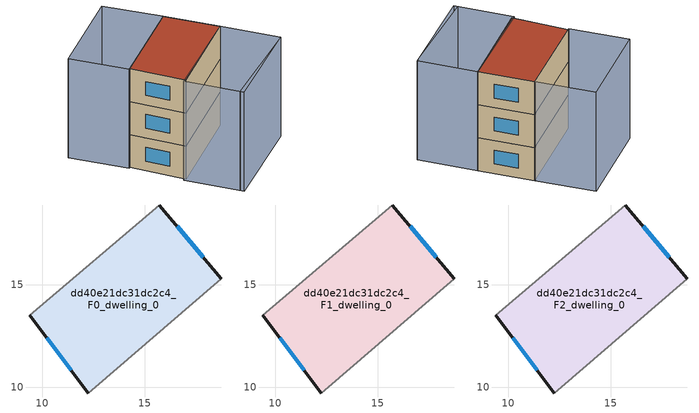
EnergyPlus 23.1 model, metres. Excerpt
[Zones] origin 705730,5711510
dd40e21dc31dc2c4_F0_dwelling_0
 floor ground (EU_floor_Construction): 15.7,18.88 18.73,15.28 12.25,9.72 9.4,13.51 z0
 wall outside (EU_wall_Construction): 18.73,15.28 15.7,18.88 / 9.4,13.51 12.25,9.72 z0:3
 wall adiabatic (EU_wall_Construction): 12.25,9.72 18.73,15.28 / 15.7,18.88 9.4,13.51 z0:3
 window (EU_Window_Construction): 17.86,16.32 16.58,17.84 / 10.22,12.41 11.43,10.81 z0.87:2.13
dd40e21dc31dc2c4_F1_dwelling_0
 floor to dd40e21dc31dc2c4_F0_dwelling_0 (EU_floor_Construction): 15.7,18.88 18.73,15.28 12.25,9.72 9.4,13.51 z3
 wall outside (EU_wall_Construction): 18.73,15.28 15.7,18.88 / 9.4,13.51 12.25,9.72 z3:6
 wall adiabatic (EU_wall_Construction): 12.25,9.72 18.73,15.28 / 15.7,18.88 9.4,13.51 z3:6
 window (EU_Window_Construction): 17.86,16.32 16.58,17.84 / 10.22,12.41 11.43,10.81 z3.87:5.13
dd40e21dc31dc2c4_F2_dwelling_0
 floor to dd40e21dc31dc2c4_F1_dwelling_0 (EU_floor_Construction): 15.7,18.88 18.73,15.28 12.25,9.72 9.4,13.51 z6
 wall outside (EU_wall_Construction): 18.73,15.28 15.7,18.88 / 9.4,13.51 12.25,9.72 z6:9
 wall adiabatic (EU_wall_Construction): 12.25,9.72 18.73,15.28 / 15.7,18.88 9.4,13.51 z6:9
 window (EU_Window_Construction): 17.86,16.32 16.58,17.84 / 10.22,12.41 11.43,10.81 z6.87:8.13
 roof outside (EU_roof_Construction): 18.73,15.28 15.7,18.88 9.4,13.51 12.25,9.72 z9
shading: 14.99,6.09 21.78,11.32 / 21.93,11.44 15.2,5.84 / 15.2,5.84 12,9.68 / 12,9.68 18.73,15.28 / 18.73,15.28 21.93,11.44 / 15.7,18.88 9.33,13.45 / 9.33,13.45 6.07,17.27 / 6.07,17.27 12.45,22.7 / 12.45,22.7 15.7,18.88 z0:9
[Building]
EU S2 Campaign: North Axis=0; Terrain=City; Solar Distribution=FullExterior
[Site:Location]
London: Latitude=51.5; Longitude=-0.5; Time Zone=0; Elevation=25
[SizingPeriod:WeatherFileDays]
AnnualSizingPeriod: Begin Month=1; Begin Day of Month=1; End Month=12; End Day of Month=31; Day of Week for Start Day=Monday; Use Weather File Daylight Saving Period=No; Use Weather File Rain and Snow Indicators=No
[MATERIAL]
EU_InternalMass_Material: Roughness=MediumRough; Thickness=0.1; Conductivity=1; Density=1800; Specific Heat=900; Thermal Absorptance=0.9; Solar Absorptance=0.7; Visible Absorptance=0.7
[MATERIAL:NOMASS] Roughness=MediumRough; Thermal Absorptance=0.9; Solar Absorptance=0.7; Visible Absorptance=0.7
Name | Thermal Resistance
EU_wall_NoMass | 0.724719
EU_roof_NoMass | 2.98947
EU_floor_NoMass | 2.39157
[WINDOWMATERIAL:SIMPLEGLAZINGSYSTEM]
EU_Window_SimpleGlazing: UFactor=2.63425; Solar Heat Gain Coefficient=0.76; Visible Transmittance=0.76
[CONSTRUCTION]
EU_wall_Construction: EU_wall_NoMass
EU_roof_Construction: EU_roof_NoMass
EU_floor_Construction: EU_floor_NoMass
EU_Window_Construction: EU_Window_SimpleGlazing
EU_InternalMass_Construction: EU_InternalMass_Material
[ZONE] Type=1; Multiplier=1; Ceiling Height=autocalculate; Volume=119.12; Floor Area=autocalculate; Part of Total Floor Area=Yes
dd40e21dc31dc2c4_F0_dwelling_0; dd40e21dc31dc2c4_F1_dwelling_0; dd40e21dc31dc2c4_F2_dwelling_0
[INTERNALMASS] Construction=EU_InternalMass_Construction; Surface Area=39.7065
Name | Zone or ZoneList
dd40e21dc31dc2c4_F0_dwelling_0_EU_InternalMass | dd40e21dc31dc2c4_F0_dwelling_0
dd40e21dc31dc2c4_F1_dwelling_0_EU_InternalMass | dd40e21dc31dc2c4_F1_dwelling_0
dd40e21dc31dc2c4_F2_dwelling_0_EU_InternalMass | dd40e21dc31dc2c4_F2_dwelling_0
[OTHEREQUIPMENT] Fuel Type=Electricity; Design Level Calculation Method=Watts/Area; Power per Zone Floor Area=1; Fraction Latent=0; Fraction Radiant=0; Fraction Lost=0; Carbon Dioxide Generation Rate=0; EndUse Subcategory=EU_Step8_InternalGains
Name | Zone or ZoneList or Space or SpaceList | Schedule
EU_Step8_InternalGain_dd40e21dc31dc2c4_F0_dwelling_0_f000 | dd40e21dc31dc2c4_F0_dwelling_0 | EU_Step8_GainSchedule_dd40e21dc31dc2c4_F0_dwelling_0_f000
EU_Step8_InternalGain_dd40e21dc31dc2c4_F1_dwelling_0_f000 | dd40e21dc31dc2c4_F1_dwelling_0 | EU_Step8_GainSchedule_dd40e21dc31dc2c4_F1_dwelling_0_f000
EU_Step8_InternalGain_dd40e21dc31dc2c4_F2_dwelling_0_f000 | dd40e21dc31dc2c4_F2_dwelling_0 | EU_Step8_GainSchedule_dd40e21dc31dc2c4_F2_dwelling_0_f000
[ZONEVENTILATION:DESIGNFLOWRATE] Schedule=EU_AlwaysOn; Design Flow Rate Calculation Method=AirChanges/Hour; Air Changes per Hour=0.418135; Ventilation Type=Natural; Fan Pressure Rise=0; Fan Total Efficiency=1; Constant Term Coefficient=1; Temperature Term Coefficient=0; Velocity Term Coefficient=0; Velocity Squared Term Coefficient=0; Minimum Indoor Temperature=-100; Maximum Indoor Temperature=100; Delta Temperature=-100; Minimum Outdoor Temperature=-100; Maximum Outdoor Temperature=100; Maximum Wind Speed=40
Name | Zone or ZoneList or Space or SpaceList
EU_ConstantAir_dd40e21dc31dc2c4_F0_dwelling_0 | dd40e21dc31dc2c4_F0_dwelling_0
EU_ConstantAir_dd40e21dc31dc2c4_F1_dwelling_0 | dd40e21dc31dc2c4_F1_dwelling_0
EU_ConstantAir_dd40e21dc31dc2c4_F2_dwelling_0 | dd40e21dc31dc2c4_F2_dwelling_0
[HVACTEMPLATE:THERMOSTAT] Constant Heating Setpoint=20; Constant Cooling Setpoint=50
EU_HeatOnly_dd40e21dc31dc2c4_F0_dwelling_0; EU_HeatOnly_dd40e21dc31dc2c4_F1_dwelling_0; EU_HeatOnly_dd40e21dc31dc2c4_F2_dwelling_0
[HVACTEMPLATE:ZONE:IDEALLOADSAIRSYSTEM] System Availability Schedule=EU_AlwaysOn; Maximum Heating Supply Air Temperature=50; Minimum Cooling Supply Air Temperature=13; Maximum Heating Supply Air Humidity Ratio=0.0156; Minimum Cooling Supply Air Humidity Ratio=0.0077; Heating Limit=NoLimit; Cooling Limit=NoLimit; Heating Availability Schedule=EU_AlwaysOn; Cooling Availability Schedule=EU_CoolingOff; Dehumidification Control Type=ConstantSensibleHeatRatio; Cooling Sensible Heat Ratio=0.7; Dehumidification Setpoint=60; Humidification Control Type=None; Humidification Setpoint=30; Outdoor Air Method=None; Outdoor Air Flow Rate per Person=0.00944; Outdoor Air Flow Rate per Zone Floor Area=0; Outdoor Air Flow Rate per Zone=0; Demand Controlled Ventilation Type=None; Outdoor Air Economizer Type=NoEconomizer; Heat Recovery Type=None; Sensible Heat Recovery Effectiveness=0.7; Latent Heat Recovery Effectiveness=0.65
Name | Template Thermostat
dd40e21dc31dc2c4_F0_dwelling_0 | EU_HeatOnly_dd40e21dc31dc2c4_F0_dwelling_0
dd40e21dc31dc2c4_F1_dwelling_0 | EU_HeatOnly_dd40e21dc31dc2c4_F1_dwelling_0
dd40e21dc31dc2c4_F2_dwelling_0 | EU_HeatOnly_dd40e21dc31dc2c4_F2_dwelling_0
[SIZING:ZONE] Zone Cooling Design Supply Air Temperature Input Method=SupplyAirTemperature; Zone Cooling Design Supply Air Temperature=13; Zone Heating Design Supply Air Temperature Input Method=SupplyAirTemperature; Zone Heating Design Supply Air Temperature=50; Zone Cooling Design Supply Air Humidity Ratio=0.008; Zone Heating Design Supply Air Humidity Ratio=0.008; Cooling Design Air Flow Method=DesignDay; Cooling Design Air Flow Rate=0; Cooling Minimum Air Flow per Zone Floor Area=0.000762; Cooling Minimum Air Flow=0; Cooling Minimum Air Flow Fraction=0.2; Heating Design Air Flow Method=DesignDay; Heating Design Air Flow Rate=0; Heating Maximum Air Flow per Zone Floor Area=0.002032; Heating Maximum Air Flow=0.141576; Heating Maximum Air Flow Fraction=0.3; Account for Dedicated Outdoor Air System=No; Dedicated Outdoor Air System Control Strategy=NeutralSupplyAir; Dedicated Outdoor Air Low Setpoint Temperature for Design=autosize; Dedicated Outdoor Air High Setpoint Temperature for Design=autosize; Zone Load Sizing Method=Sensible Load Only No Latent Load; Zone Latent Cooling Design Supply Air Humidity Ratio Input Method=HumidityRatioDifference; Zone Cooling Design Supply Air Humidity Ratio Difference=0.005; Zone Latent Heating Design Supply Air Humidity Ratio Input Method=HumidityRatioDifference; Zone Humidification Design Supply Air Humidity Ratio Difference=0.005
dd40e21dc31dc2c4_F0_dwelling_0; dd40e21dc31dc2c4_F1_dwelling_0; dd40e21dc31dc2c4_F2_dwelling_0
[SCHEDULE:CONSTANT]
Name | Hourly Value
EU_AlwaysOn | 1
EU_CoolingOff | 0
[SCHEDULE:FILE] Column Number=1; Rows to Skip at Top=0; Number of Hours of Data=8760; Column Separator=Comma; Interpolate to Timestep=No; Minutes per Item=60; Adjust Schedule for Daylight Savings=Yes
Name | File
EU_Step8_GainSchedule_dd40e21dc31dc2c4_F0_dwelling_0_f000 | ../../schedules/dd40e21dc31dc2c4/dd40e21dc31dc2c4_F0_dwelling_0_f000_gain.csv
EU_Step8_GainSchedule_dd40e21dc31dc2c4_F1_dwelling_0_f000 | ../../schedules/dd40e21dc31dc2c4/dd40e21dc31dc2c4_F1_dwelling_0_f000_gain.csv
EU_Step8_GainSchedule_dd40e21dc31dc2c4_F2_dwelling_0_f000 | ../../schedules/dd40e21dc31dc2c4/dd40e21dc31dc2c4_F2_dwelling_0_f000_gain.csv
